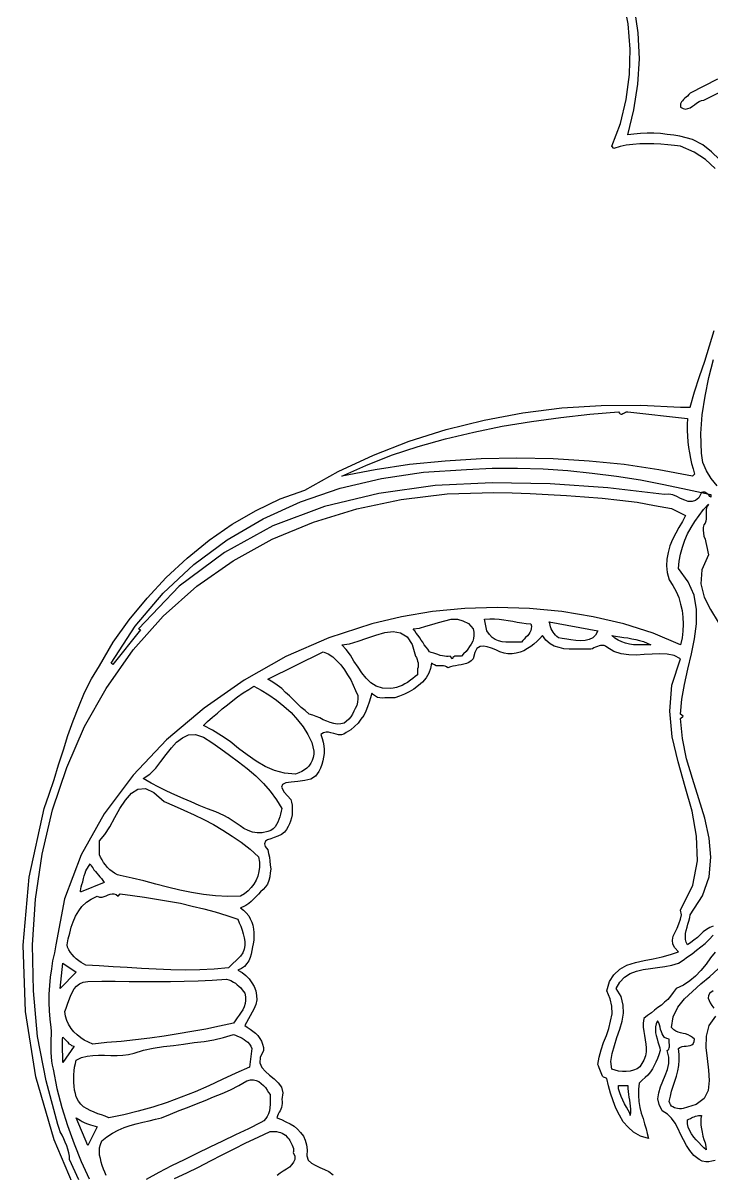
# Model space of a CAD drawing. Extents: x 0.03 to 5.09, y 0.03 to 8.85.
# Drawn here: x 0.025 to 2.003, y 3.295 to 6.599 of the extents above; entities that cross this region are included whole.
import ezdxf

# ---------------------------------------------------------------- set-up
doc = ezdxf.new("R2010")
doc.units = 0
doc.layers.add('1', color=7, linetype='Continuous')

msp = doc.modelspace()

# ---------------------------------------------------------------- linework, layer by layer
for points in [[(2.012, 6.181), (1.984, 6.207), (1.952, 6.228), (1.913, 6.245), (1.895, 6.247), (1.876, 6.249), (1.856, 6.251), (1.836, 6.252), (1.816, 6.252), (1.796, 6.252), (1.776, 6.25), (1.757, 6.248), (1.739, 6.244), (1.721, 6.238), (1.715, 6.245), (1.74, 6.31), (1.757, 6.379), (1.766, 6.451), (1.768, 6.524), (1.762, 6.596), (1.748, 6.668)], [(0.188, 3.219), (0.114, 3.393), (0.062, 3.574), (0.032, 3.761), (0.025, 3.952), (0.043, 4.147), (0.086, 4.344), (0.1, 4.385), (0.114, 4.427), (0.127, 4.469), (0.141, 4.512), (0.154, 4.554), (0.169, 4.596), (0.185, 4.637), (0.202, 4.677), (0.222, 4.716), (0.245, 4.754), (0.284, 4.821), (0.33, 4.886), (0.381, 4.948), (0.436, 5.007), (0.496, 5.063), (0.559, 5.114), (0.625, 5.16), (0.694, 5.199), (0.763, 5.233), (0.834, 5.258), (0.93, 5.311), (1.031, 5.358), (1.134, 5.398), (1.24, 5.432), (1.349, 5.459), (1.46, 5.48), (1.572, 5.494), (1.685, 5.501), (1.799, 5.502), (1.913, 5.496), (1.94, 5.496), (1.953, 5.54), (1.967, 5.584), (1.982, 5.628), (1.996, 5.672), (2.009, 5.716)], [(2.012, 3.334), (2.003, 3.332), (1.994, 3.33), (1.985, 3.33), (1.975, 3.332), (1.966, 3.337), (1.951, 3.348), (1.939, 3.362), (1.93, 3.377), (1.921, 3.393), (1.913, 3.409), (1.906, 3.425), (1.897, 3.441), (1.887, 3.455), (1.875, 3.467), (1.86, 3.476), (1.851, 3.494), (1.848, 3.511), (1.85, 3.528), (1.855, 3.545), (1.862, 3.561), (1.869, 3.578), (1.875, 3.595), (1.879, 3.612), (1.879, 3.63), (1.874, 3.649), (1.877, 3.651), (1.879, 3.653), (1.88, 3.657), (1.881, 3.66), (1.881, 3.663), (1.881, 3.667), (1.88, 3.671), (1.88, 3.675), (1.88, 3.678), (1.88, 3.682), (1.873, 3.684), (1.867, 3.687), (1.863, 3.692), (1.86, 3.697), (1.858, 3.703), (1.855, 3.71), (1.854, 3.716), (1.852, 3.723), (1.85, 3.729), (1.847, 3.735), (1.843, 3.726), (1.841, 3.717), (1.841, 3.709), (1.841, 3.7), (1.843, 3.692), (1.846, 3.683), (1.848, 3.674), (1.85, 3.666), (1.853, 3.657), (1.854, 3.649), (1.85, 3.637), (1.847, 3.626), (1.842, 3.616), (1.837, 3.606), (1.832, 3.597), (1.826, 3.588), (1.819, 3.579), (1.811, 3.572), (1.803, 3.564), (1.794, 3.556), (1.792, 3.538), (1.792, 3.52), (1.793, 3.503), (1.796, 3.486), (1.8, 3.47), (1.805, 3.454), (1.809, 3.439), (1.814, 3.425), (1.817, 3.411), (1.821, 3.397), (1.798, 3.404), (1.778, 3.415), (1.762, 3.429), (1.748, 3.445), (1.737, 3.464), (1.727, 3.484), (1.719, 3.505), (1.712, 3.527), (1.706, 3.548), (1.701, 3.569), (1.697, 3.571), (1.692, 3.573), (1.689, 3.576), (1.687, 3.581), (1.685, 3.585), (1.683, 3.59), (1.681, 3.595), (1.679, 3.6), (1.677, 3.605), (1.675, 3.609), (1.679, 3.63), (1.685, 3.651), (1.692, 3.672), (1.7, 3.692), (1.707, 3.713), (1.712, 3.734), (1.716, 3.755), (1.715, 3.777), (1.711, 3.798), (1.701, 3.821), (1.709, 3.847), (1.721, 3.867), (1.738, 3.883), (1.759, 3.894), (1.783, 3.902), (1.808, 3.908), (1.834, 3.913), (1.86, 3.918), (1.884, 3.925), (1.907, 3.933), (1.896, 3.944), (1.891, 3.955), (1.89, 3.966), (1.892, 3.978), (1.897, 3.989), (1.903, 4.001), (1.908, 4.013), (1.913, 4.026), (1.915, 4.039), (1.913, 4.052), (1.948, 4.124), (1.961, 4.194), (1.959, 4.265), (1.946, 4.336), (1.926, 4.406), (1.906, 4.478), (1.889, 4.55), (1.882, 4.623), (1.888, 4.698), (1.913, 4.774), (1.894, 4.783), (1.874, 4.787), (1.853, 4.788), (1.831, 4.787), (1.808, 4.786), (1.786, 4.784), (1.764, 4.785), (1.742, 4.788), (1.721, 4.795), (1.701, 4.807), (1.697, 4.81), (1.693, 4.812), (1.688, 4.812), (1.683, 4.812), (1.679, 4.811), (1.674, 4.809), (1.669, 4.807), (1.664, 4.805), (1.66, 4.802), (1.655, 4.801), (1.64, 4.801), (1.624, 4.801), (1.608, 4.801), (1.593, 4.801), (1.578, 4.802), (1.564, 4.806), (1.55, 4.81), (1.538, 4.817), (1.526, 4.827), (1.516, 4.841), (1.509, 4.832), (1.501, 4.824), (1.492, 4.816), (1.483, 4.809), (1.473, 4.803), (1.463, 4.797), (1.452, 4.793), (1.441, 4.79), (1.429, 4.788), (1.417, 4.788), (1.406, 4.79), (1.394, 4.794), (1.382, 4.799), (1.37, 4.804), (1.358, 4.808), (1.347, 4.81), (1.337, 4.809), (1.328, 4.803), (1.322, 4.792), (1.317, 4.774), (1.312, 4.768), (1.305, 4.763), (1.298, 4.76), (1.291, 4.758), (1.283, 4.756), (1.275, 4.755), (1.267, 4.754), (1.259, 4.753), (1.252, 4.751), (1.245, 4.748), (1.241, 4.751), (1.237, 4.753), (1.232, 4.754), (1.227, 4.754), (1.221, 4.754), (1.216, 4.754), (1.211, 4.754), (1.206, 4.756), (1.202, 4.758), (1.198, 4.761), (1.195, 4.746), (1.19, 4.732), (1.182, 4.719), (1.172, 4.707), (1.16, 4.697), (1.147, 4.687), (1.134, 4.679), (1.12, 4.672), (1.106, 4.666), (1.092, 4.662), (1.085, 4.662), (1.078, 4.662), (1.071, 4.662), (1.064, 4.662), (1.056, 4.661), (1.049, 4.662), (1.043, 4.663), (1.037, 4.666), (1.031, 4.67), (1.026, 4.675), (1.023, 4.662), (1.019, 4.649), (1.014, 4.636), (1.009, 4.623), (1.003, 4.611), (0.995, 4.6), (0.987, 4.589), (0.977, 4.579), (0.966, 4.57), (0.953, 4.562), (0.946, 4.557), (0.939, 4.555), (0.931, 4.555), (0.924, 4.557), (0.917, 4.559), (0.909, 4.561), (0.902, 4.563), (0.895, 4.563), (0.888, 4.561), (0.88, 4.556), (0.884, 4.545), (0.887, 4.534), (0.889, 4.524), (0.89, 4.513), (0.89, 4.502), (0.888, 4.491), (0.886, 4.481), (0.883, 4.47), (0.879, 4.46), (0.874, 4.45), (0.865, 4.437), (0.851, 4.428), (0.834, 4.424), (0.814, 4.422), (0.795, 4.42), (0.78, 4.418), (0.77, 4.413), (0.767, 4.405), (0.775, 4.391), (0.794, 4.37), (0.796, 4.362), (0.798, 4.354), (0.798, 4.345), (0.798, 4.336), (0.798, 4.326), (0.796, 4.317), (0.793, 4.308), (0.79, 4.3), (0.786, 4.292), (0.781, 4.284), (0.776, 4.276), (0.767, 4.269), (0.757, 4.265), (0.746, 4.261), (0.736, 4.257), (0.727, 4.254), (0.721, 4.25), (0.718, 4.243), (0.72, 4.235), (0.728, 4.225), (0.73, 4.215), (0.733, 4.204), (0.734, 4.193), (0.735, 4.182), (0.736, 4.17), (0.735, 4.159), (0.734, 4.148), (0.731, 4.137), (0.727, 4.127), (0.721, 4.119), (0.714, 4.112), (0.707, 4.105), (0.701, 4.098), (0.694, 4.091), (0.687, 4.084), (0.68, 4.077), (0.673, 4.071), (0.665, 4.066), (0.657, 4.062), (0.649, 4.059), (0.658, 4.052), (0.666, 4.045), (0.673, 4.036), (0.677, 4.027), (0.682, 4.018), (0.685, 4.009), (0.687, 3.998), (0.688, 3.988), (0.688, 3.977), (0.688, 3.966), (0.686, 3.956), (0.684, 3.947), (0.682, 3.936), (0.68, 3.926), (0.677, 3.916), (0.673, 3.907), (0.668, 3.899), (0.661, 3.891), (0.652, 3.885), (0.642, 3.88), (0.654, 3.873), (0.665, 3.865), (0.674, 3.855), (0.682, 3.844), (0.689, 3.833), (0.693, 3.821), (0.695, 3.807), (0.696, 3.795), (0.693, 3.781), (0.688, 3.768), (0.662, 3.721), (0.669, 3.716), (0.677, 3.711), (0.685, 3.705), (0.692, 3.699), (0.699, 3.692), (0.705, 3.684), (0.71, 3.676), (0.713, 3.668), (0.715, 3.658), (0.715, 3.649), (0.706, 3.629), (0.705, 3.614), (0.711, 3.601), (0.721, 3.589), (0.733, 3.579), (0.746, 3.568), (0.758, 3.557), (0.767, 3.544), (0.771, 3.528), (0.768, 3.509), (0.769, 3.503), (0.769, 3.497), (0.768, 3.492), (0.767, 3.486), (0.765, 3.481), (0.763, 3.476), (0.76, 3.472), (0.758, 3.467), (0.756, 3.462), (0.754, 3.456), (0.767, 3.451), (0.78, 3.445), (0.792, 3.439), (0.803, 3.432), (0.813, 3.424), (0.822, 3.414), (0.83, 3.404), (0.835, 3.392), (0.839, 3.379), (0.841, 3.364), (0.84, 3.347), (0.844, 3.335), (0.853, 3.326), (0.864, 3.32), (0.877, 3.314), (0.891, 3.308), (0.903, 3.302), (0.915, 3.293)]]:
    msp.add_lwpolyline(points)
at = {"layer": '1'}
for points in [[(2.025, 6.207), (2.002, 6.229), (1.977, 6.249), (1.947, 6.264), (1.929, 6.269), (1.911, 6.274), (1.893, 6.277), (1.874, 6.279), (1.855, 6.281), (1.836, 6.282), (1.817, 6.282), (1.798, 6.281), (1.779, 6.28), (1.761, 6.278), (1.779, 6.349), (1.79, 6.423), (1.795, 6.496), (1.791, 6.57), (1.781, 6.642)], [(2.019, 6.437), (1.94, 6.397), (1.937, 6.393), (1.933, 6.389), (1.929, 6.386), (1.925, 6.383), (1.921, 6.379), (1.918, 6.375), (1.915, 6.372), (1.913, 6.367), (1.913, 6.362), (1.913, 6.357), (1.92, 6.353), (1.927, 6.351), (1.934, 6.353), (1.94, 6.355), (1.947, 6.36), (1.953, 6.364), (1.959, 6.369), (1.966, 6.373), (1.973, 6.376), (1.98, 6.377), (2.058, 6.416)], [(2.018, 5.27), (2.001, 5.291), (1.987, 5.313), (1.977, 5.337), (1.973, 5.364), (1.971, 5.42), (1.975, 5.474), (1.983, 5.528), (1.994, 5.581), (2.007, 5.633)], [(1.735, 5.483), (1.737, 5.479), (1.739, 5.477), (1.742, 5.476), (1.744, 5.476), (1.747, 5.478), (1.75, 5.479), (1.752, 5.48), (1.755, 5.482), (1.758, 5.483), (1.761, 5.483), (1.933, 5.463), (1.932, 5.446), (1.932, 5.429), (1.933, 5.413), (1.934, 5.396), (1.936, 5.38), (1.938, 5.365), (1.941, 5.349), (1.944, 5.334), (1.949, 5.319), (1.953, 5.304), (1.947, 5.298), (1.85, 5.316), (1.751, 5.331), (1.65, 5.341), (1.547, 5.348), (1.443, 5.35), (1.34, 5.348), (1.237, 5.341), (1.135, 5.331), (1.036, 5.316), (0.94, 5.298), (1.009, 5.329), (1.083, 5.358), (1.159, 5.383), (1.238, 5.405), (1.319, 5.424), (1.401, 5.441), (1.485, 5.455), (1.569, 5.466), (1.652, 5.476), (1.735, 5.483)], [(2, 5.245), (2, 5.238), (1.997, 5.24), (1.995, 5.242), (1.992, 5.245), (1.99, 5.247), (1.988, 5.249), (1.985, 5.25), (1.983, 5.252), (1.98, 5.252), (1.977, 5.252), (1.973, 5.251), (1.965, 5.236), (1.956, 5.228), (1.946, 5.225), (1.935, 5.225), (1.925, 5.229), (1.913, 5.234), (1.902, 5.24), (1.891, 5.244), (1.879, 5.246), (1.867, 5.245), (1.704, 5.264), (1.538, 5.276), (1.372, 5.279), (1.208, 5.271), (1.047, 5.248), (0.891, 5.211), (0.742, 5.155), (0.603, 5.079), (0.473, 4.982), (0.357, 4.86), (0.362, 4.857), (0.283, 4.757), (0.278, 4.761), (0.347, 4.867), (0.427, 4.962), (0.515, 5.044), (0.611, 5.115), (0.714, 5.175), (0.822, 5.224), (0.936, 5.263), (1.054, 5.291), (1.175, 5.309), (1.298, 5.317), (1.372, 5.321), (1.445, 5.321), (1.518, 5.319), (1.589, 5.314), (1.659, 5.307), (1.729, 5.298), (1.798, 5.287), (1.865, 5.274), (1.933, 5.26), (2, 5.245)], [(0.185, 3.278), (0.158, 3.337), (0.158, 3.346), (0.157, 3.356), (0.154, 3.366), (0.151, 3.376), (0.146, 3.386), (0.142, 3.396), (0.137, 3.406), (0.132, 3.416), (0.129, 3.426), (0.125, 3.437), (0.091, 3.562), (0.067, 3.69), (0.055, 3.821), (0.052, 3.953), (0.061, 4.084), (0.08, 4.213), (0.11, 4.34), (0.151, 4.462), (0.202, 4.579), (0.264, 4.688), (0.341, 4.799), (0.427, 4.896), (0.524, 4.982), (0.628, 5.055), (0.74, 5.117), (0.859, 5.166), (0.983, 5.204), (1.111, 5.231), (1.243, 5.247), (1.377, 5.251), (1.429, 5.25), (1.481, 5.248), (1.533, 5.245), (1.585, 5.242), (1.637, 5.239), (1.688, 5.235), (1.738, 5.229), (1.788, 5.223), (1.838, 5.214), (1.887, 5.205)], [(1.887, 5.205), (1.927, 5.185), (1.918, 5.168), (1.908, 5.151), (1.899, 5.134), (1.89, 5.116), (1.882, 5.098), (1.877, 5.079), (1.873, 5.06), (1.872, 5.041), (1.874, 5.021), (1.88, 5), (1.891, 4.984), (1.9, 4.967), (1.908, 4.95), (1.913, 4.931), (1.917, 4.912), (1.919, 4.893), (1.92, 4.873), (1.919, 4.853), (1.917, 4.834), (1.913, 4.814), (1.834, 4.847), (1.75, 4.874), (1.662, 4.894), (1.572, 4.909), (1.479, 4.918), (1.386, 4.921), (1.293, 4.918), (1.201, 4.909), (1.112, 4.894), (1.026, 4.874), (0.903, 4.834), (0.78, 4.78), (0.66, 4.712), (0.545, 4.632), (0.437, 4.541), (0.341, 4.44), (0.258, 4.329), (0.192, 4.211), (0.144, 4.085), (0.119, 3.953), (0.115, 3.93), (0.11, 3.907), (0.107, 3.884), (0.103, 3.86), (0.101, 3.836), (0.099, 3.811), (0.099, 3.787), (0.1, 3.763), (0.102, 3.739), (0.105, 3.715), (0.106, 3.705), (0.106, 3.694), (0.105, 3.682), (0.105, 3.67), (0.105, 3.657), (0.105, 3.644), (0.106, 3.631), (0.107, 3.619), (0.109, 3.607), (0.112, 3.596), (0.122, 3.54), (0.136, 3.486), (0.153, 3.434), (0.172, 3.382), (0.192, 3.331), (0.215, 3.281)], [(2.006, 4.006), (1.997, 4.002), (1.987, 3.997), (1.978, 3.99), (1.97, 3.982), (1.961, 3.974), (1.951, 3.966), (1.942, 3.959), (1.933, 3.953), (1.929, 3.96), (1.927, 3.968), (1.927, 3.976), (1.927, 3.985), (1.929, 3.994), (1.932, 4.003), (1.934, 4.012), (1.937, 4.021), (1.939, 4.031), (1.94, 4.039), (1.976, 4.093), (1.995, 4.148), (2, 4.204), (1.995, 4.259), (1.982, 4.316), (1.965, 4.372), (1.947, 4.43), (1.93, 4.487), (1.918, 4.545), (1.913, 4.602), (1.92, 4.609), (1.913, 4.615), (1.916, 4.658), (1.924, 4.7), (1.934, 4.744), (1.944, 4.788), (1.953, 4.831), (1.959, 4.874), (1.959, 4.915), (1.952, 4.956), (1.935, 4.995), (1.907, 5.033), (1.909, 5.054), (1.913, 5.074), (1.918, 5.094), (1.925, 5.114), (1.933, 5.132), (1.943, 5.151), (1.954, 5.168), (1.966, 5.185), (1.979, 5.202), (1.993, 5.218), (1.99, 5.213), (1.987, 5.207), (1.986, 5.201), (1.986, 5.195), (1.986, 5.188), (1.986, 5.182), (1.986, 5.175), (1.985, 5.169), (1.983, 5.163), (1.98, 5.158)], [(1.98, 5.158), (1.978, 5.151), (1.978, 5.143), (1.979, 5.134), (1.98, 5.126), (1.983, 5.117), (1.985, 5.108), (1.987, 5.099), (1.989, 5.09), (1.991, 5.081), (1.993, 5.072), (1.974, 5.029), (1.971, 4.989), (1.981, 4.951), (1.999, 4.915), (2.021, 4.879)], [(1.317, 4.86), (1.319, 4.85), (1.319, 4.841), (1.318, 4.832), (1.316, 4.824), (1.312, 4.816), (1.307, 4.809), (1.302, 4.801), (1.297, 4.795), (1.29, 4.788), (1.284, 4.781), (1.281, 4.781), (1.278, 4.781), (1.276, 4.781), (1.273, 4.781), (1.269, 4.781), (1.266, 4.781), (1.264, 4.781), (1.262, 4.779), (1.259, 4.777), (1.258, 4.774), (1.251, 4.781), (1.246, 4.78), (1.241, 4.78), (1.235, 4.781), (1.229, 4.782), (1.223, 4.783), (1.216, 4.786), (1.21, 4.788), (1.204, 4.79), (1.197, 4.792), (1.192, 4.794), (1.187, 4.801), (1.182, 4.807), (1.177, 4.814), (1.173, 4.821), (1.168, 4.827), (1.164, 4.834), (1.159, 4.841), (1.154, 4.847), (1.15, 4.854), (1.145, 4.86), (1.163, 4.862), (1.181, 4.867), (1.199, 4.872), (1.218, 4.878), (1.236, 4.883), (1.254, 4.887), (1.272, 4.887), (1.288, 4.883), (1.304, 4.875), (1.317, 4.86)], [(1.483, 4.874), (1.485, 4.867), (1.484, 4.86), (1.483, 4.855), (1.48, 4.849), (1.477, 4.844), (1.473, 4.84), (1.468, 4.835), (1.464, 4.83), (1.46, 4.826), (1.456, 4.821), (1.445, 4.821), (1.434, 4.821), (1.423, 4.821), (1.411, 4.821), (1.401, 4.822), (1.39, 4.825), (1.381, 4.829), (1.372, 4.835), (1.364, 4.843), (1.357, 4.854), (1.35, 4.887), (1.365, 4.888), (1.379, 4.888), (1.392, 4.887), (1.405, 4.886), (1.418, 4.884), (1.431, 4.882), (1.444, 4.879), (1.457, 4.877), (1.47, 4.875), (1.483, 4.874)], [(1.675, 4.854), (1.669, 4.842), (1.661, 4.834), (1.65, 4.829), (1.639, 4.826), (1.626, 4.825), (1.612, 4.826), (1.598, 4.828), (1.586, 4.83), (1.573, 4.832), (1.562, 4.834), (1.558, 4.838), (1.554, 4.842), (1.55, 4.846), (1.547, 4.85), (1.544, 4.855), (1.541, 4.86), (1.539, 4.865), (1.538, 4.87), (1.537, 4.875), (1.536, 4.88), (1.675, 4.854)], [(1.158, 4.728), (1.151, 4.723), (1.144, 4.717), (1.137, 4.712), (1.129, 4.706), (1.121, 4.702), (1.114, 4.697), (1.105, 4.694), (1.097, 4.691), (1.088, 4.689), (1.079, 4.688), (1.057, 4.689), (1.039, 4.695), (1.024, 4.705), (1.01, 4.718), (0.998, 4.733), (0.987, 4.75), (0.975, 4.767), (0.965, 4.784), (0.953, 4.8), (0.94, 4.814), (0.962, 4.817), (0.987, 4.824), (1.012, 4.833), (1.038, 4.842), (1.064, 4.849), (1.088, 4.852), (1.109, 4.848), (1.128, 4.837), (1.142, 4.815), (1.152, 4.781), (1.155, 4.777), (1.157, 4.772), (1.158, 4.767), (1.159, 4.762), (1.159, 4.756), (1.159, 4.75), (1.158, 4.745), (1.158, 4.739), (1.158, 4.733), (1.158, 4.728)], [(1.827, 4.814), (1.815, 4.814), (1.802, 4.814), (1.79, 4.814), (1.778, 4.814), (1.766, 4.816), (1.755, 4.819), (1.744, 4.822), (1.734, 4.827), (1.724, 4.833), (1.715, 4.841), (1.726, 4.839), (1.738, 4.837), (1.75, 4.835), (1.761, 4.834), (1.773, 4.831), (1.784, 4.829), (1.795, 4.826), (1.806, 4.823), (1.817, 4.819), (1.827, 4.814)], [(0.986, 4.668), (0.986, 4.659), (0.985, 4.649), (0.983, 4.64), (0.979, 4.631), (0.975, 4.623), (0.971, 4.615), (0.966, 4.607), (0.96, 4.6), (0.953, 4.594), (0.947, 4.589), (0.937, 4.587), (0.927, 4.586), (0.917, 4.588), (0.907, 4.591), (0.897, 4.595), (0.887, 4.599), (0.877, 4.604), (0.867, 4.608), (0.857, 4.612), (0.847, 4.615), (0.835, 4.625), (0.824, 4.634), (0.812, 4.645), (0.802, 4.656), (0.79, 4.667), (0.779, 4.677), (0.768, 4.688), (0.755, 4.698), (0.742, 4.707), (0.728, 4.715), (0.887, 4.794), (0.901, 4.788), (0.914, 4.779), (0.926, 4.768), (0.937, 4.756), (0.948, 4.742), (0.957, 4.728), (0.966, 4.713), (0.973, 4.698), (0.98, 4.683), (0.986, 4.668)], [(0.86, 4.509), (0.86, 4.5), (0.858, 4.49), (0.855, 4.482), (0.851, 4.474), (0.846, 4.466), (0.84, 4.46), (0.833, 4.455), (0.825, 4.45), (0.817, 4.446), (0.807, 4.443), (0.776, 4.445), (0.747, 4.453), (0.72, 4.465), (0.694, 4.48), (0.669, 4.498), (0.644, 4.516), (0.62, 4.536), (0.595, 4.553), (0.569, 4.569), (0.543, 4.582), (0.555, 4.594), (0.569, 4.606), (0.583, 4.618), (0.597, 4.63), (0.612, 4.642), (0.627, 4.654), (0.641, 4.665), (0.657, 4.676), (0.673, 4.686), (0.688, 4.695), (0.709, 4.684), (0.731, 4.67), (0.753, 4.655), (0.774, 4.638), (0.795, 4.62), (0.813, 4.599), (0.829, 4.578), (0.843, 4.556), (0.854, 4.533), (0.86, 4.509)], [(0.768, 4.344), (0.766, 4.336), (0.764, 4.328), (0.762, 4.32), (0.759, 4.312), (0.757, 4.305), (0.753, 4.298), (0.749, 4.291), (0.743, 4.286), (0.736, 4.281), (0.728, 4.278), (0.712, 4.274), (0.697, 4.274), (0.684, 4.276), (0.671, 4.281), (0.659, 4.287), (0.648, 4.294), (0.637, 4.302), (0.625, 4.31), (0.614, 4.317), (0.602, 4.324), (0.579, 4.334), (0.555, 4.343), (0.531, 4.353), (0.508, 4.363), (0.485, 4.373), (0.461, 4.383), (0.438, 4.394), (0.415, 4.405), (0.393, 4.417), (0.37, 4.43), (0.389, 4.443), (0.406, 4.46), (0.421, 4.479), (0.436, 4.499), (0.451, 4.518), (0.466, 4.534), (0.483, 4.547), (0.5, 4.555), (0.52, 4.556), (0.543, 4.549), (0.567, 4.533), (0.593, 4.515), (0.618, 4.497), (0.644, 4.478), (0.669, 4.459), (0.693, 4.438), (0.715, 4.416), (0.735, 4.394), (0.753, 4.369), (0.768, 4.344)], [(0.701, 4.205), (0.704, 4.19), (0.704, 4.176), (0.702, 4.163), (0.699, 4.15), (0.694, 4.138), (0.688, 4.127), (0.68, 4.117), (0.671, 4.108), (0.661, 4.099), (0.649, 4.092), (0.613, 4.091), (0.578, 4.093), (0.543, 4.097), (0.509, 4.103), (0.475, 4.11), (0.44, 4.118), (0.406, 4.127), (0.372, 4.136), (0.338, 4.144), (0.304, 4.152), (0.296, 4.154), (0.288, 4.158), (0.281, 4.163), (0.274, 4.168), (0.268, 4.175), (0.262, 4.182), (0.256, 4.189), (0.252, 4.197), (0.247, 4.204), (0.245, 4.211), (0.245, 4.251), (0.26, 4.269), (0.274, 4.291), (0.289, 4.318), (0.303, 4.344), (0.319, 4.368), (0.336, 4.388), (0.355, 4.4), (0.377, 4.401), (0.401, 4.39), (0.43, 4.364), (0.459, 4.352), (0.487, 4.339), (0.516, 4.326), (0.544, 4.312), (0.572, 4.298), (0.599, 4.282), (0.625, 4.265), (0.651, 4.247), (0.677, 4.227), (0.701, 4.205)], [(0.258, 4.132), (0.192, 4.105), (0.19, 4.105), (0.19, 4.108), (0.191, 4.113), (0.192, 4.119), (0.194, 4.126), (0.197, 4.134), (0.199, 4.143), (0.201, 4.151), (0.203, 4.158), (0.205, 4.165), (0.218, 4.185), (0.221, 4.179), (0.225, 4.174), (0.228, 4.168), (0.233, 4.163), (0.237, 4.158), (0.242, 4.153), (0.246, 4.148), (0.25, 4.143), (0.254, 4.137), (0.258, 4.132)], [(0.298, 4.092), (0.304, 4.099), (0.339, 4.094), (0.374, 4.09), (0.408, 4.084), (0.443, 4.078), (0.477, 4.072), (0.511, 4.064), (0.544, 4.056), (0.577, 4.047), (0.61, 4.037), (0.642, 4.026), (0.646, 4.016), (0.65, 4.006), (0.654, 3.995), (0.657, 3.984), (0.66, 3.973), (0.662, 3.962), (0.662, 3.951), (0.66, 3.94), (0.656, 3.93), (0.649, 3.92), (0.615, 3.887), (0.574, 3.883), (0.533, 3.881), (0.491, 3.88), (0.449, 3.881), (0.407, 3.883), (0.365, 3.885), (0.324, 3.888), (0.284, 3.89), (0.244, 3.892), (0.205, 3.894), (0.199, 3.898), (0.192, 3.902), (0.185, 3.907), (0.178, 3.913), (0.172, 3.918), (0.166, 3.925), (0.161, 3.931), (0.157, 3.938), (0.153, 3.946), (0.152, 3.953), (0.155, 3.97), (0.159, 3.986), (0.163, 4.003), (0.169, 4.019), (0.176, 4.035), (0.185, 4.05), (0.194, 4.063), (0.207, 4.075), (0.221, 4.084), (0.238, 4.092), (0.245, 4.09), (0.252, 4.09), (0.258, 4.091), (0.264, 4.093), (0.269, 4.096), (0.275, 4.098), (0.281, 4.099), (0.286, 4.099), (0.292, 4.097), (0.298, 4.092)], [(2.012, 3.932), (1.999, 3.915), (1.986, 3.897), (1.971, 3.879), (1.956, 3.863), (1.939, 3.849), (1.921, 3.837), (1.9, 3.827), (1.892, 3.816), (1.884, 3.805), (1.876, 3.796), (1.867, 3.788), (1.858, 3.78), (1.848, 3.773), (1.838, 3.765), (1.829, 3.758), (1.818, 3.75), (1.807, 3.741), (1.805, 3.728), (1.805, 3.716), (1.807, 3.704), (1.809, 3.692), (1.811, 3.68), (1.813, 3.668), (1.814, 3.657), (1.814, 3.646), (1.812, 3.634), (1.807, 3.622), (1.802, 3.612), (1.796, 3.603), (1.788, 3.597), (1.778, 3.593), (1.768, 3.59), (1.757, 3.589), (1.746, 3.589), (1.735, 3.59), (1.725, 3.593), (1.715, 3.596), (1.713, 3.618), (1.716, 3.641), (1.723, 3.664), (1.73, 3.687), (1.738, 3.711), (1.745, 3.734), (1.749, 3.757), (1.748, 3.78), (1.742, 3.804), (1.728, 3.827), (1.738, 3.846), (1.752, 3.86), (1.768, 3.87), (1.786, 3.877), (1.805, 3.882), (1.826, 3.885), (1.847, 3.888), (1.868, 3.891), (1.888, 3.894), (1.907, 3.9), (1.92, 3.909), (1.933, 3.918), (1.946, 3.927), (1.959, 3.937), (1.971, 3.947), (1.983, 3.957), (1.995, 3.968), (2.006, 3.98)], [(0.132, 3.827), (0.139, 3.9), (0.178, 3.874), (0.132, 3.827)], [(2.013, 3.748), (1.994, 3.721), (1.986, 3.691), (1.985, 3.658), (1.989, 3.626), (1.993, 3.593), (1.995, 3.563), (1.992, 3.535), (1.981, 3.512), (1.958, 3.494), (1.92, 3.483), (1.915, 3.482), (1.91, 3.482), (1.904, 3.483), (1.899, 3.484), (1.895, 3.485), (1.891, 3.488), (1.887, 3.49), (1.884, 3.494), (1.882, 3.498), (1.88, 3.503), (1.884, 3.518), (1.887, 3.533), (1.892, 3.547), (1.896, 3.561), (1.901, 3.576), (1.905, 3.591), (1.908, 3.606), (1.909, 3.622), (1.909, 3.638), (1.907, 3.655), (1.911, 3.658), (1.917, 3.661), (1.923, 3.662), (1.929, 3.662), (1.935, 3.663), (1.94, 3.664), (1.945, 3.666), (1.949, 3.669), (1.952, 3.675), (1.953, 3.682), (1.947, 3.687), (1.941, 3.691), (1.935, 3.694), (1.927, 3.697), (1.92, 3.698), (1.913, 3.7), (1.906, 3.702), (1.899, 3.705), (1.893, 3.709), (1.887, 3.715), (1.892, 3.746), (1.905, 3.774), (1.924, 3.798), (1.947, 3.819), (1.971, 3.841), (1.997, 3.862), (2.021, 3.884)], [(0.609, 3.854), (0.616, 3.852), (0.622, 3.85), (0.629, 3.846), (0.635, 3.843), (0.64, 3.838), (0.645, 3.834), (0.65, 3.829), (0.654, 3.824), (0.658, 3.819), (0.662, 3.814), (0.664, 3.803), (0.664, 3.793), (0.663, 3.784), (0.66, 3.775), (0.656, 3.766), (0.651, 3.759), (0.646, 3.751), (0.64, 3.743), (0.634, 3.735), (0.629, 3.728), (0.589, 3.719), (0.55, 3.711), (0.51, 3.704), (0.47, 3.697), (0.43, 3.691), (0.389, 3.685), (0.348, 3.68), (0.307, 3.675), (0.266, 3.672), (0.225, 3.668), (0.213, 3.673), (0.201, 3.679), (0.191, 3.686), (0.18, 3.694), (0.171, 3.703), (0.163, 3.713), (0.156, 3.725), (0.151, 3.736), (0.147, 3.748), (0.145, 3.761), (0.149, 3.771), (0.153, 3.782), (0.157, 3.793), (0.161, 3.805), (0.166, 3.816), (0.172, 3.826), (0.179, 3.834), (0.187, 3.841), (0.198, 3.846), (0.211, 3.847), (0.251, 3.848), (0.29, 3.848), (0.33, 3.847), (0.369, 3.847), (0.408, 3.847), (0.448, 3.847), (0.488, 3.848), (0.528, 3.849), (0.568, 3.851), (0.609, 3.854)], [(2.006, 3.821), (1.997, 3.814), (1.993, 3.807), (1.992, 3.8), (1.995, 3.793), (1.998, 3.786), (2.003, 3.779), (2.008, 3.771)], [(0.172, 3.662), (0.139, 3.615), (0.139, 3.618), (0.139, 3.623), (0.139, 3.63), (0.139, 3.638), (0.138, 3.647), (0.138, 3.656), (0.138, 3.666), (0.138, 3.675), (0.138, 3.682), (0.139, 3.688), (0.142, 3.685), (0.145, 3.682), (0.148, 3.679), (0.151, 3.676), (0.154, 3.673), (0.157, 3.669), (0.161, 3.667), (0.164, 3.664), (0.168, 3.663), (0.172, 3.662)], [(0.682, 3.655), (0.675, 3.602), (0.636, 3.584), (0.597, 3.566), (0.558, 3.548), (0.519, 3.531), (0.479, 3.515), (0.439, 3.5), (0.398, 3.487), (0.356, 3.475), (0.314, 3.465), (0.271, 3.456), (0.261, 3.461), (0.25, 3.465), (0.24, 3.468), (0.229, 3.472), (0.218, 3.477), (0.209, 3.482), (0.199, 3.488), (0.191, 3.495), (0.184, 3.504), (0.178, 3.516), (0.176, 3.526), (0.173, 3.536), (0.172, 3.547), (0.171, 3.558), (0.171, 3.569), (0.171, 3.58), (0.172, 3.591), (0.173, 3.602), (0.176, 3.612), (0.178, 3.622), (0.193, 3.629), (0.209, 3.633), (0.225, 3.635), (0.242, 3.636), (0.259, 3.636), (0.277, 3.635), (0.295, 3.635), (0.312, 3.636), (0.328, 3.638), (0.344, 3.642), (0.371, 3.65), (0.399, 3.656), (0.428, 3.661), (0.457, 3.664), (0.486, 3.668), (0.516, 3.672), (0.545, 3.675), (0.573, 3.68), (0.601, 3.687), (0.629, 3.695), (0.635, 3.693), (0.641, 3.691), (0.648, 3.688), (0.654, 3.685), (0.66, 3.681), (0.665, 3.677), (0.67, 3.673), (0.675, 3.668), (0.679, 3.662), (0.682, 3.655)], [(0.264, 3.291), (0.26, 3.3), (0.256, 3.309), (0.252, 3.319), (0.249, 3.329), (0.247, 3.339), (0.245, 3.349), (0.245, 3.36), (0.245, 3.37), (0.247, 3.38), (0.251, 3.39), (0.266, 3.402), (0.282, 3.412), (0.298, 3.421), (0.315, 3.428), (0.333, 3.434), (0.35, 3.439), (0.369, 3.444), (0.387, 3.448), (0.405, 3.452), (0.423, 3.456), (0.448, 3.467), (0.473, 3.477), (0.497, 3.486), (0.523, 3.496), (0.548, 3.506), (0.572, 3.516), (0.597, 3.526), (0.621, 3.537), (0.645, 3.549), (0.668, 3.562), (0.678, 3.565), (0.687, 3.565), (0.694, 3.563), (0.702, 3.56), (0.709, 3.555), (0.715, 3.549), (0.721, 3.543), (0.726, 3.536), (0.73, 3.529), (0.735, 3.523)], [(1.761, 3.549), (1.761, 3.54), (1.762, 3.532), (1.763, 3.523), (1.764, 3.515), (1.766, 3.507), (1.767, 3.498), (1.768, 3.49), (1.769, 3.481), (1.769, 3.472), (1.768, 3.463), (1.768, 3.466), (1.766, 3.471), (1.762, 3.478), (1.758, 3.487), (1.752, 3.496), (1.747, 3.507), (1.742, 3.517), (1.738, 3.528), (1.735, 3.539), (1.735, 3.549), (1.761, 3.549)], [(0.735, 3.523), (0.735, 3.513), (0.735, 3.504), (0.735, 3.495), (0.734, 3.485), (0.733, 3.476), (0.73, 3.468), (0.726, 3.46), (0.722, 3.454), (0.716, 3.448), (0.708, 3.443), (0.672, 3.425), (0.635, 3.407), (0.598, 3.389), (0.561, 3.372), (0.524, 3.354), (0.488, 3.336), (0.451, 3.318), (0.415, 3.299), (0.379, 3.279)], [(0.238, 3.43), (0.211, 3.377), (0.178, 3.456), (0.184, 3.452), (0.189, 3.449), (0.195, 3.446), (0.201, 3.443), (0.207, 3.44), (0.213, 3.438), (0.219, 3.436), (0.225, 3.434), (0.232, 3.432), (0.238, 3.43)], [(1.973, 3.463), (1.971, 3.454), (1.971, 3.444), (1.971, 3.435), (1.973, 3.425), (1.975, 3.415), (1.977, 3.404), (1.98, 3.394), (1.983, 3.384), (1.985, 3.374), (1.986, 3.364), (1.98, 3.37), (1.973, 3.377), (1.965, 3.385), (1.958, 3.393), (1.951, 3.401), (1.944, 3.41), (1.939, 3.419), (1.935, 3.429), (1.933, 3.439), (1.933, 3.45), (1.937, 3.452), (1.941, 3.454), (1.944, 3.456), (1.948, 3.458), (1.952, 3.459), (1.956, 3.461), (1.96, 3.462), (1.964, 3.463), (1.968, 3.463), (1.973, 3.463)], [(0.46, 3.282), (0.495, 3.298), (0.529, 3.315), (0.563, 3.333), (0.597, 3.35), (0.631, 3.367), (0.665, 3.384), (0.7, 3.401), (0.735, 3.417), (0.741, 3.417), (0.747, 3.417), (0.753, 3.417), (0.759, 3.415), (0.764, 3.414), (0.769, 3.412), (0.774, 3.409), (0.779, 3.406), (0.783, 3.401), (0.788, 3.397)], [(0.788, 3.397), (0.789, 3.394), (0.791, 3.391), (0.793, 3.387), (0.796, 3.382), (0.798, 3.378), (0.8, 3.373), (0.802, 3.368), (0.802, 3.364), (0.802, 3.36), (0.801, 3.357), (0.805, 3.346), (0.805, 3.337), (0.802, 3.329), (0.797, 3.322), (0.79, 3.315), (0.781, 3.309), (0.772, 3.303), (0.763, 3.297), (0.755, 3.291)]]:
    msp.add_lwpolyline(points, dxfattribs=at)

doc.saveas('drawing.dxf')
